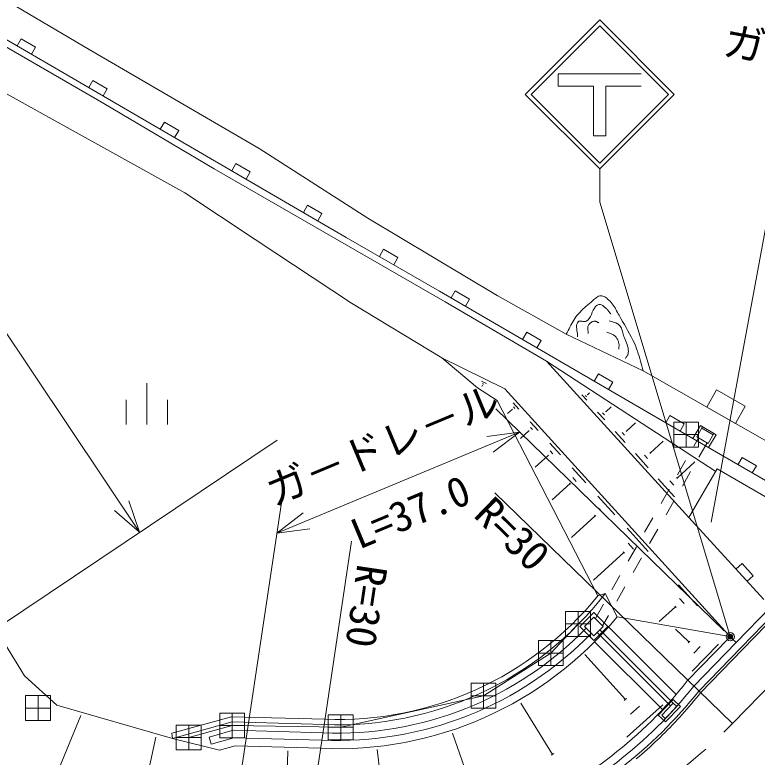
# Model space of a CAD drawing. Units: millimetres on the paper. Extents: x 40 to 680, y 20 to 380.
# Drawn here: x 462.97 to 507.81, y 267.31 to 312.13 of the extents above; entities that cross this region are included whole.
import ezdxf
from ezdxf.enums import TextEntityAlignment as Align

# ---------------------------------------------------------------- set-up
doc = ezdxf.new("R2010")
doc.units = ezdxf.units.MM
doc.header["$PDMODE"] = 32
doc.header["$PDSIZE"] = 0.5
doc.linetypes.add('CHAIN', pattern=[18.5, 12, -1.5, 3.5, -1.5])
for name, color, linetype, lineweight in [('M-BGD', 7, 'Continuous', 13), ('M-BMK', 2, 'CHAIN', 13), ('M-BMK-ROW', 30, 'Continuous', 13), ('M-STR-STRC', 7, 'Continuous', 13)]:
    doc.layers.add(name, color=color, linetype=linetype, lineweight=lineweight)
doc.styles.add('@ＭＳ ゴシック', font='')
doc.styles.add('ＭＳ ゴシック', font='')
doc.styles.get('@ＭＳ ゴシック').set_extended_font_data('@MS Gothic')
doc.styles.get('ＭＳ ゴシック').set_extended_font_data('MS Gothic')

msp = doc.modelspace()

# ---------------------------------------------------------------- hatches: boundary and pattern name
at = {"layer": 'M-BGD'}
h = msp.add_hatch(dxfattribs=at)
h.set_pattern_fill('USER', color=256, style=0, pattern_type=2)
h.set_pattern_definition([(15.26937, (19128.85, -140033.27), (-131.6787, 482.3492), []), (285.26937, (19128.85, -140033.27), (482.3492, 131.6787), [])])
h.paths.add_polyline_path([(504.761, 288.45), (505.356, 289.492), (507.093, 288.5), (506.498, 287.458)])

# ---------------------------------------------------------------- linework, layer by layer
for p, q in [((467.454, 310.051), (457.733, 315.785)), ((482.995, 298.694), (455.284, 314.808)), ((463.363, 310.688), (463.112, 310.256)), ((464.228, 310.186), (463.363, 310.688)), ((463.976, 309.753), (464.228, 310.186)), ((477.724, 304.061), (467.454, 310.051)), ((467.686, 308.175), (467.434, 307.743)), ((468.55, 307.672), (467.686, 308.175)), ((461.888, 307.686), (473.234, 301.391)), ((468.299, 307.24), (468.55, 307.672)), ((472.008, 305.661), (471.757, 305.229)), ((472.872, 305.159), (472.008, 305.661)), ((472.621, 304.726), (472.872, 305.159)), ((484.298, 299.847), (477.724, 304.061)), ((476.33, 303.148), (476.079, 302.716)), ((477.195, 302.645), (476.33, 303.148)), ((488.959, 294.798), (475.005, 302.834)), ((476.943, 302.213), (477.195, 302.645)), ((477.49, 298.567), (473.234, 301.391)), ((480.653, 300.635), (480.401, 300.202)), ((481.517, 300.132), (480.653, 300.635)), ((481.266, 299.7), (481.517, 300.132)), ((484.298, 299.847), (492.104, 295.188)), ((488.614, 295.458), (482.995, 298.694)), ((483.303, 294.726), (477.49, 298.567)), ((485.242, 297.977), (484.993, 297.544)), ((486.109, 297.478), (485.242, 297.977)), ((485.859, 297.045), (486.109, 297.478)), ((503.155, 287.002), (488.614, 295.458)), ((489.575, 295.478), (489.324, 295.045)), ((490.44, 294.975), (489.575, 295.478)), ((496.283, 292.858), (492.104, 295.188)), ((488.766, 291.423), (483.303, 294.726)), ((495.095, 291.23), (488.959, 294.798)), ((490.188, 294.543), (490.44, 294.975)), ((493.897, 292.964), (493.646, 292.532)), ((494.762, 292.461), (493.897, 292.964)), ((496.283, 292.858), (500.922, 290.642)), ((494.51, 292.029), (494.762, 292.461)), ((488.766, 291.423), (492.563, 289.555)), ((490.919, 289.616), (488.766, 291.423)), ((503.688, 281.785), (495.095, 291.23)), ((505.306, 284.556), (495.095, 291.23)), ((500.922, 290.642), (510.264, 285.307)), ((498.22, 290.45), (497.968, 290.018)), ((499.084, 289.948), (498.22, 290.45)), ((470.949, 287.397), (470.949, 289.897)), ((491.153, 290.025), (491.456, 289.877)), ((491.215, 289.77), (491.175, 289.688)), ((491.206, 289.774), (491.225, 289.765)), ((491.222, 289.879), (491.298, 289.842)), ((498.833, 289.515), (499.084, 289.948)), ((490.919, 289.616), (492.112, 288.851)), ((506.082, 274.697), (492.563, 289.555)), ((497.578, 289.189), (497.56, 289.21)), ((497.569, 289.199), (497.685, 289.305)), ((505.356, 289.492), (507.093, 288.5)), ((469.699, 287.397), (469.699, 288.897)), ((472.199, 287.397), (472.199, 288.897)), ((498.191, 277.051), (492.112, 288.851)), ((497.522, 288.86), (497.226, 289.185)), ((497.508, 289.07), (497.435, 289.151)), ((493.014, 288.313), (492.737, 288.061)), ((493.003, 288.324), (493.024, 288.301)), ((493.068, 288.703), (493.407, 288.33)), ((493.083, 288.461), (493.168, 288.368)), ((498.671, 288.173), (498.983, 288.457)), ((498.602, 287.673), (498.166, 288.151)), ((498.582, 287.983), (498.473, 288.103)), ((498.685, 288.158), (498.658, 288.188)), ((502.542, 287.937), (502.29, 287.504)), ((503.406, 287.434), (502.542, 287.937)), ((494.103, 287.565), (494.582, 287.039)), ((499.926, 287.006), (500.46, 287.492)), ((502.773, 286.039), (502.773, 287.539)), ((502.773, 287.539), (504.273, 287.539)), ((503.155, 287.002), (503.406, 287.434)), ((503.523, 286.039), (503.523, 287.539)), ((504.273, 287.539), (504.273, 286.039)), ((494.027, 287.015), (493.515, 286.549)), ((494.012, 287.031), (494.042, 286.998)), ((494.125, 287.224), (494.245, 287.092)), ((499.831, 286.322), (499.236, 286.976)), ((499.944, 286.985), (499.907, 287.026)), ((509.249, 283.468), (503.155, 287.002)), ((503.928, 286.553), (504.38, 287.332)), ((504.158, 286.651), (504.509, 287.257)), ((505.331, 286.78), (504.38, 287.332)), ((505.151, 286.769), (504.459, 287.17)), ((499.804, 286.746), (499.655, 286.909)), ((504.273, 286.789), (502.773, 286.789)), ((503.987, 286.099), (504.266, 286.588)), ((504.158, 286.651), (504.85, 286.25)), ((504.85, 286.25), (505.201, 286.855)), ((504.88, 286.001), (505.331, 286.78)), ((495.287, 286.264), (495.925, 285.563)), ((501.353, 285.677), (502.141, 286.393)), ((504.785, 286.287), (504.289, 285.419)), ((495.316, 285.809), (495.476, 285.634)), ((501.229, 284.785), (500.454, 285.638)), ((501.377, 285.65), (501.329, 285.704)), ((504.273, 286.039), (502.773, 286.039)), ((495.185, 285.53), (494.406, 284.821)), ((495.166, 285.552), (495.205, 285.509)), ((501.194, 285.338), (501, 285.551)), ((502.995, 284.363), (503.491, 285.231)), ((506.904, 285.405), (506.653, 284.973)), ((507.769, 284.904), (506.904, 285.405)), ((496.641, 284.776), (497.461, 283.875)), ((502.977, 284.165), (504.053, 285.143)), ((503.688, 281.785), (505.402, 284.722)), ((505.402, 284.722), (508.836, 282.721)), ((507.518, 284.471), (507.769, 284.904)), ((503.793, 284.551), (503.297, 283.682)), ((496.51, 283.834), (495.424, 282.845)), ((496.485, 283.862), (496.536, 283.805)), ((496.678, 284.192), (496.883, 283.967)), ((502.821, 283.036), (501.839, 284.115)), ((502.776, 283.735), (502.531, 284.005)), ((503.008, 284.131), (502.947, 284.199)), ((502.003, 282.626), (502.499, 283.494)), ((463.548, 272.223), (456.86, 283.143)), ((506.313, 269.337), (491.965, 283.27)), ((498.189, 283.075), (499.217, 281.945)), ((502.801, 282.814), (502.306, 281.946)), ((498.235, 282.343), (498.492, 282.06)), ((498.025, 281.893), (496.588, 280.586)), ((497.993, 281.929), (498.057, 281.858)), ((501.011, 280.889), (501.507, 281.757)), ((508.215, 276.823), (503.688, 281.785)), ((499.959, 281.13), (501.224, 279.739)), ((501.81, 281.077), (501.314, 280.209)), ((480.36, 260.565), (483.314, 280.346)), ((500.016, 280.228), (500.332, 279.881)), ((500.019, 279.152), (500.515, 280.021)), ((499.757, 279.675), (497.919, 278.002)), ((499.717, 279.718), (499.796, 279.631)), ((500.818, 279.341), (500.322, 278.472)), ((506.9, 279.006), (506.531, 278.669)), ((507.574, 278.267), (506.9, 279.006)), ((499.027, 277.416), (499.523, 278.284)), ((507.205, 277.93), (507.574, 278.267)), ((499.826, 277.604), (499.33, 276.735)), ((503.065, 277.715), (504.215, 276.452)), ((498.191, 277.051), (498.628, 277.186)), ((499.35, 275.784), (498.628, 277.186)), ((503.117, 276.897), (503.404, 276.581)), ((498.036, 275.679), (498.532, 276.547)), ((502.882, 276.394), (501.897, 275.498)), ((502.846, 276.433), (502.917, 276.354)), ((506.541, 274.238), (508.616, 276.374)), ((498.834, 275.867), (498.475, 275.239)), ((506.035, 274.612), (499.35, 275.784)), ((506.846, 273.942), (508.93, 276.087)), ((498.314, 275.004), (502.743, 270.576)), ((498.839, 275.186), (502.921, 271.105)), ((503.688, 274.271), (502.886, 275.05)), ((498.144, 274.835), (502.576, 270.404)), ((503.588, 271.914), (506.078, 274.478)), ((506.29, 274.481), (506.541, 274.238)), ((497.99, 274.282), (502.091, 270.181)), ((503.638, 274.22), (503.738, 274.322)), ((503.875, 272.497), (505.467, 274.136)), ((503.964, 271.583), (506.541, 274.238)), ((503.981, 273.589), (504.378, 273.999)), ((499.853, 270.799), (497.406, 273.521)), ((504.287, 271.305), (506.846, 273.942)), ((465.513, 270.449), (463.548, 272.223)), ((499.785, 270.738), (499.921, 270.861)), ((472.492, 268.432), (465.513, 270.449)), ((495.445, 267.477), (493.526, 270.573)), ((499.939, 268.515), (502.115, 270.472)), ((500.168, 269.902), (500.712, 270.391)), ((465.511, 266.302), (466.951, 269.826)), ((476.065, 269.758), (472.452, 268.752)), ((476.065, 269.758), (481.711, 269.598)), ((476.105, 269.438), (472.492, 268.432)), ((476.105, 269.438), (481.663, 269.281)), ((472.492, 268.432), (472.452, 268.752)), ((476.166, 268.936), (474.708, 268.53)), ((476.166, 268.936), (481.589, 268.783)), ((490.652, 265.238), (489.414, 268.753)), ((470.682, 264.831), (471.485, 268.516)), ((472.492, 268.432), (475.33, 267.727)), ((474.708, 268.53), (474.826, 268.106)), ((476.196, 268.487), (474.826, 268.106)), ((476.196, 268.487), (481.523, 268.346)), ((476.287, 267.994), (475.33, 267.727)), ((476.287, 267.994), (481.449, 267.849)), ((479.349, 263.789), (479.459, 267.704)), ((485.348, 264.025), (484.849, 267.773)), ((495.365, 267.428), (495.525, 267.527))]:
    msp.add_line(p, q, dxfattribs=at)
for points in [[(475.005, 302.834), (468.345, 306.782), (455.079, 314.464), (447.48, 319.132), (437.231, 326.158), (430.293, 331.214), (427.12, 333.695)], [(496.283, 292.858), (496.34, 292.963), (496.396, 293.069), (496.45, 293.176), (496.503, 293.283), (496.558, 293.39), (496.613, 293.496), (496.671, 293.6), (496.732, 293.702), (496.798, 293.802), (496.868, 293.898), (496.948, 293.998), (497.031, 294.096), (497.118, 294.191), (497.208, 294.283), (497.3, 294.373), (497.394, 294.461), (497.491, 294.547), (497.589, 294.631), (497.688, 294.714), (497.788, 294.794), (497.841, 294.84), (497.895, 294.888), (497.948, 294.938), (498.002, 294.987), (498.057, 295.034), (498.114, 295.077), (498.173, 295.114), (498.234, 295.143), (498.298, 295.162), (498.365, 295.17), (498.43, 295.166), (498.492, 295.151), (498.553, 295.128), (498.613, 295.098), (498.67, 295.062), (498.725, 295.02), (498.779, 294.976), (498.831, 294.929), (498.881, 294.882), (498.929, 294.836), (498.998, 294.764), (499.062, 294.687), (499.12, 294.606), (499.175, 294.521), (499.227, 294.435), (499.276, 294.347), (499.324, 294.257), (499.372, 294.168), (499.421, 294.079), (499.47, 293.992), (499.579, 293.807), (499.687, 293.622), (499.795, 293.437), (499.902, 293.251), (500.006, 293.064), (500.108, 292.875), (500.207, 292.685), (500.302, 292.494), (500.392, 292.3), (500.476, 292.103), (500.532, 291.961), (500.583, 291.818), (500.63, 291.672), (500.675, 291.526), (500.716, 291.379), (500.757, 291.231), (500.797, 291.084), (500.837, 290.936), (500.878, 290.789), (500.922, 290.642)], [(496.961, 292.688), (496.961, 292.782), (496.951, 292.88), (496.937, 292.98), (496.922, 293.08), (496.91, 293.179), (496.903, 293.276), (496.906, 293.369), (496.922, 293.455), (496.955, 293.535), (497.008, 293.605), (497.044, 293.631), (497.087, 293.644), (497.133, 293.647), (497.183, 293.642), (497.235, 293.634), (497.287, 293.624), (497.34, 293.616), (497.391, 293.613), (497.439, 293.618), (497.483, 293.634), (497.585, 293.708), (497.667, 293.806), (497.737, 293.923), (497.797, 294.049), (497.854, 294.18), (497.912, 294.307), (497.977, 294.423), (498.052, 294.523), (498.143, 294.598), (498.256, 294.642), (498.304, 294.646), (498.351, 294.64), (498.396, 294.624), (498.441, 294.602), (498.485, 294.574), (498.528, 294.541), (498.57, 294.506), (498.611, 294.47), (498.651, 294.435), (498.69, 294.402), (498.723, 294.373), (498.754, 294.342), (498.784, 294.31), (498.812, 294.276), (498.84, 294.241), (498.867, 294.206), (498.894, 294.171), (498.921, 294.135), (498.949, 294.1), (498.977, 294.066)], [(497.609, 292.891), (497.607, 292.938), (497.602, 292.985), (497.595, 293.034), (497.588, 293.082), (497.582, 293.13), (497.578, 293.177), (497.577, 293.224), (497.581, 293.27), (497.59, 293.315), (497.606, 293.358), (497.627, 293.397), (497.652, 293.435), (497.681, 293.471), (497.713, 293.505), (497.747, 293.537), (497.785, 293.565), (497.824, 293.589), (497.865, 293.61), (497.907, 293.625), (497.95, 293.636), (497.981, 293.64), (498.012, 293.637), (498.042, 293.631), (498.073, 293.621), (498.103, 293.609), (498.133, 293.595), (498.163, 293.581), (498.193, 293.567), (498.223, 293.554), (498.254, 293.543)], [(498.876, 293.668), (498.938, 293.642), (499.003, 293.618), (499.07, 293.596), (499.136, 293.575), (499.202, 293.553), (499.266, 293.529), (499.328, 293.501), (499.387, 293.469), (499.442, 293.431), (499.491, 293.386), (499.537, 293.332), (499.576, 293.273), (499.609, 293.209), (499.637, 293.143), (499.661, 293.074), (499.682, 293.004), (499.702, 292.933), (499.722, 292.862), (499.742, 292.791), (499.763, 292.722), (499.799, 292.624), (499.837, 292.525), (499.877, 292.426), (499.916, 292.327), (499.952, 292.227), (499.984, 292.127), (500.01, 292.026), (500.027, 291.925), (500.034, 291.823), (500.029, 291.72), (500.022, 291.683), (500.01, 291.647), (499.995, 291.612), (499.977, 291.579), (499.956, 291.546), (499.934, 291.513), (499.912, 291.481), (499.89, 291.448), (499.868, 291.415), (499.849, 291.382)], [(498.733, 292.967), (498.782, 292.946), (498.833, 292.927), (498.884, 292.909), (498.936, 292.892), (498.988, 292.873), (499.038, 292.854), (499.087, 292.832), (499.134, 292.807), (499.178, 292.778), (499.218, 292.745), (499.253, 292.709), (499.286, 292.671), (499.315, 292.63), (499.342, 292.587), (499.367, 292.543), (499.389, 292.497), (499.408, 292.449), (499.426, 292.402), (499.441, 292.353), (499.455, 292.305), (499.462, 292.269), (499.466, 292.234), (499.468, 292.198), (499.468, 292.161), (499.467, 292.125), (499.464, 292.088), (499.462, 292.051), (499.459, 292.015), (499.457, 291.978), (499.457, 291.942)], [(500.51, 267.212), (500.674, 267.351), (500.837, 267.491), (500.999, 267.632), (501.159, 267.774), (501.319, 267.918), (501.477, 268.063), (501.634, 268.209), (501.791, 268.356), (501.946, 268.505), (502.099, 268.654), (502.252, 268.805), (502.404, 268.957), (502.554, 269.11), (502.703, 269.264), (502.851, 269.42), (502.998, 269.577), (503.143, 269.734), (503.287, 269.893), (503.43, 270.053), (503.572, 270.214), (503.713, 270.376), (503.852, 270.54), (503.99, 270.704), (504.127, 270.869), (504.262, 271.036), (504.396, 271.203), (506.954, 273.837), (509.037, 275.983)]]:
    msp.add_lwpolyline(points, dxfattribs=at)
for points in [[(504.761, 288.45), (505.356, 289.492), (507.093, 288.5), (506.498, 287.458)], [(497.946, 276.051), (497.098, 275.202), (497.946, 274.354), (498.795, 275.202)], [(497.946, 275.768), (497.381, 275.202), (497.946, 274.637), (498.512, 275.202)], [(501.834, 269.855), (502.74, 270.788), (503.171, 270.37), (502.265, 269.437)], [(502.047, 269.858), (502.743, 270.576), (502.958, 270.367), (502.262, 269.649)]]:
    msp.add_lwpolyline(points, close=True, dxfattribs=at)
for centre, radius, start, end in [((482.475, 289.693), 20.429, 267.7234, 322.2501), ((482.462, 289.886), 20.302, 267.8797, 320.7865), ((482.475, 289.693), 21.869, 267.3118, 320.5036), ((482.475, 289.693), 20.929, 267.574, 315.7941), ((482.475, 289.693), 21.369, 267.4484, 315.7778), ((482.669, 288.474), 26.68, 294.0116, 321.6341), ((482.669, 288.474), 27.18, 294.0117, 321.5805), ((482.669, 288.474), 27.605, 294.0116, 321.5284)]:
    msp.add_arc(centre, radius, start, end, dxfattribs=at)
at = {"layer": 'M-BMK'}
msp.add_line((506.313, 269.337), (537.399, 301.351), dxfattribs=at)
msp.add_arc((484.79, 290.236), 30, 288.675, 315.8428, dxfattribs=at)
at = {"layer": 'M-BMK-ROW'}
for p, q in [((496.242, 274.604), (496.242, 276.104)), ((496.242, 276.104), (497.742, 276.104)), ((496.992, 274.604), (496.992, 276.104)), ((497.742, 276.104), (497.742, 274.604)), ((495.344, 273.602), (496.992, 275.354)), ((497.742, 275.354), (496.242, 275.354)), ((497.742, 274.604), (496.242, 274.604)), ((494.594, 272.852), (494.594, 274.352)), ((494.594, 274.352), (496.094, 274.352)), ((495.344, 272.852), (495.344, 274.352)), ((496.094, 274.352), (496.094, 272.852)), ((491.284, 271.024), (495.344, 273.602)), ((496.094, 273.602), (494.594, 273.602)), ((496.094, 272.852), (494.594, 272.852)), ((490.534, 270.274), (490.534, 271.774)), ((490.534, 271.774), (492.034, 271.774)), ((491.284, 270.274), (491.284, 271.774)), ((492.034, 271.774), (492.034, 270.274)), ((463.625, 269.528), (463.625, 271.028)), ((463.625, 271.028), (465.125, 271.028)), ((464.375, 269.528), (464.375, 271.028)), ((465.125, 271.028), (465.125, 269.528)), ((482.654, 269.114), (491.284, 271.024)), ((492.034, 271.024), (490.534, 271.024)), ((465.125, 270.278), (463.625, 270.278)), ((475.345, 268.477), (475.345, 269.977)), ((475.345, 269.977), (476.845, 269.977)), ((476.095, 268.477), (476.095, 269.977)), ((476.845, 269.977), (476.845, 268.477)), ((492.034, 270.274), (490.534, 270.274)), ((465.125, 269.528), (463.625, 269.528)), ((481.904, 268.364), (481.904, 269.864)), ((481.904, 269.864), (483.404, 269.864)), ((482.654, 268.364), (482.654, 269.864)), ((483.404, 269.864), (483.404, 268.364)), ((472.725, 267.748), (472.725, 269.248)), ((472.725, 269.248), (474.225, 269.248)), ((473.475, 267.748), (473.475, 269.248)), ((473.475, 268.498), (476.095, 269.227)), ((474.225, 269.248), (474.225, 267.748)), ((476.845, 269.227), (475.345, 269.227)), ((476.095, 269.227), (482.654, 269.114)), ((483.404, 269.114), (481.904, 269.114)), ((474.225, 268.498), (472.725, 268.498)), ((476.845, 268.477), (475.345, 268.477)), ((483.404, 268.364), (481.904, 268.364)), ((474.225, 267.748), (472.725, 267.748))]:
    msp.add_line(p, q, dxfattribs=at)
at = {"layer": 'M-STR-STRC'}
for p, q in [((447.581, 315.129), (470.5, 280.891)), ((505.029, 281.499), (510.178, 309.362)), ((498.301, 302.826), (498.301, 300.826)), ((506.14, 274.73), (498.301, 300.826)), ((505.824, 274.934), (492.02, 288.338)), ((493.455, 286.945), (478.802, 280.836)), ((493.455, 286.945), (491.473, 286.679)), ((491.871, 285.724), (493.455, 286.945)), ((478.81, 286.454), (450.882, 267.759)), ((470.5, 280.891), (469.855, 282.785)), ((476.058, 262.457), (479.098, 282.815)), ((468.995, 282.209), (470.5, 280.891)), ((480.386, 282.058), (478.802, 280.836)), ((478.802, 280.836), (480.784, 281.102))]:
    msp.add_line(p, q, dxfattribs=at)
for radius in [0.15, 0.12, 0.09, 0.06, 0.03]:
    msp.add_circle((506.183, 274.586), radius, dxfattribs=at)
msp.add_point((506.183, 274.586), dxfattribs=at)

# ---------------------------------------------------------------- texts
at = {"layer": 'M-BGD', "style": 'ＭＳ ゴシック'}
for s, rotation, p in [('R=30', 315.843, (490.223, 281.476)), (' R=30', 261.518, (483.314, 280.346))]:
    msp.add_text(s, height=1.833, rotation=rotation, dxfattribs=at).set_placement(p, align=Align.BOTTOM_LEFT)
at = {"layer": 'M-STR-STRC', "style": 'ＭＳ ゴシック'}
for rotation, p in [(349.529, (512.944, 307.834)), (22.63, (485.744, 284.814))]:
    msp.add_text('ガ－ドレ－ル', height=1.833, rotation=rotation, dxfattribs=at).set_placement(p, align=Align.BOTTOM_CENTER)
at = {"layer": 'M-STR-STRC', "style": '@ＭＳ ゴシック'}
msp.add_text('L=37.0', height=1.833, rotation=22.63, dxfattribs=at).set_placement((486.513, 282.968), align=Align.TOP_CENTER)

# ---------------------------------------------------------------- wipeouts: each hides what was drawn before it
msp.add_wipeout([(495.801, 308.576), (500.801, 308.576), (500.801, 307.826), (498.676, 307.826), (498.676, 304.826), (497.926, 304.826), (497.926, 307.826), (495.801, 307.826)])

# ---------------------------------------------------------------- next in the draw order: linework, layer by layer
at = {"layer": 'M-STR-STRC'}
for p, q in [((493.801, 307.326), (498.301, 311.826)), ((502.801, 307.326), (498.301, 311.826)), ((494.155, 307.326), (498.301, 311.473)), ((502.447, 307.326), (498.301, 311.473)), ((500.801, 308.576), (495.801, 308.576)), ((495.801, 308.576), (495.801, 307.826)), ((497.926, 307.826), (495.801, 307.826)), ((497.926, 307.826), (497.926, 304.826)), ((498.676, 307.826), (498.676, 304.826)), ((500.801, 307.826), (498.676, 307.826)), ((493.801, 307.326), (498.301, 302.826)), ((494.155, 307.326), (498.301, 303.18)), ((498.301, 302.826), (502.801, 307.326)), ((498.301, 303.18), (502.447, 307.326)), ((498.676, 304.826), (497.926, 304.826))]:
    msp.add_line(p, q, dxfattribs=at)

doc.saveas('drawing.dxf')
